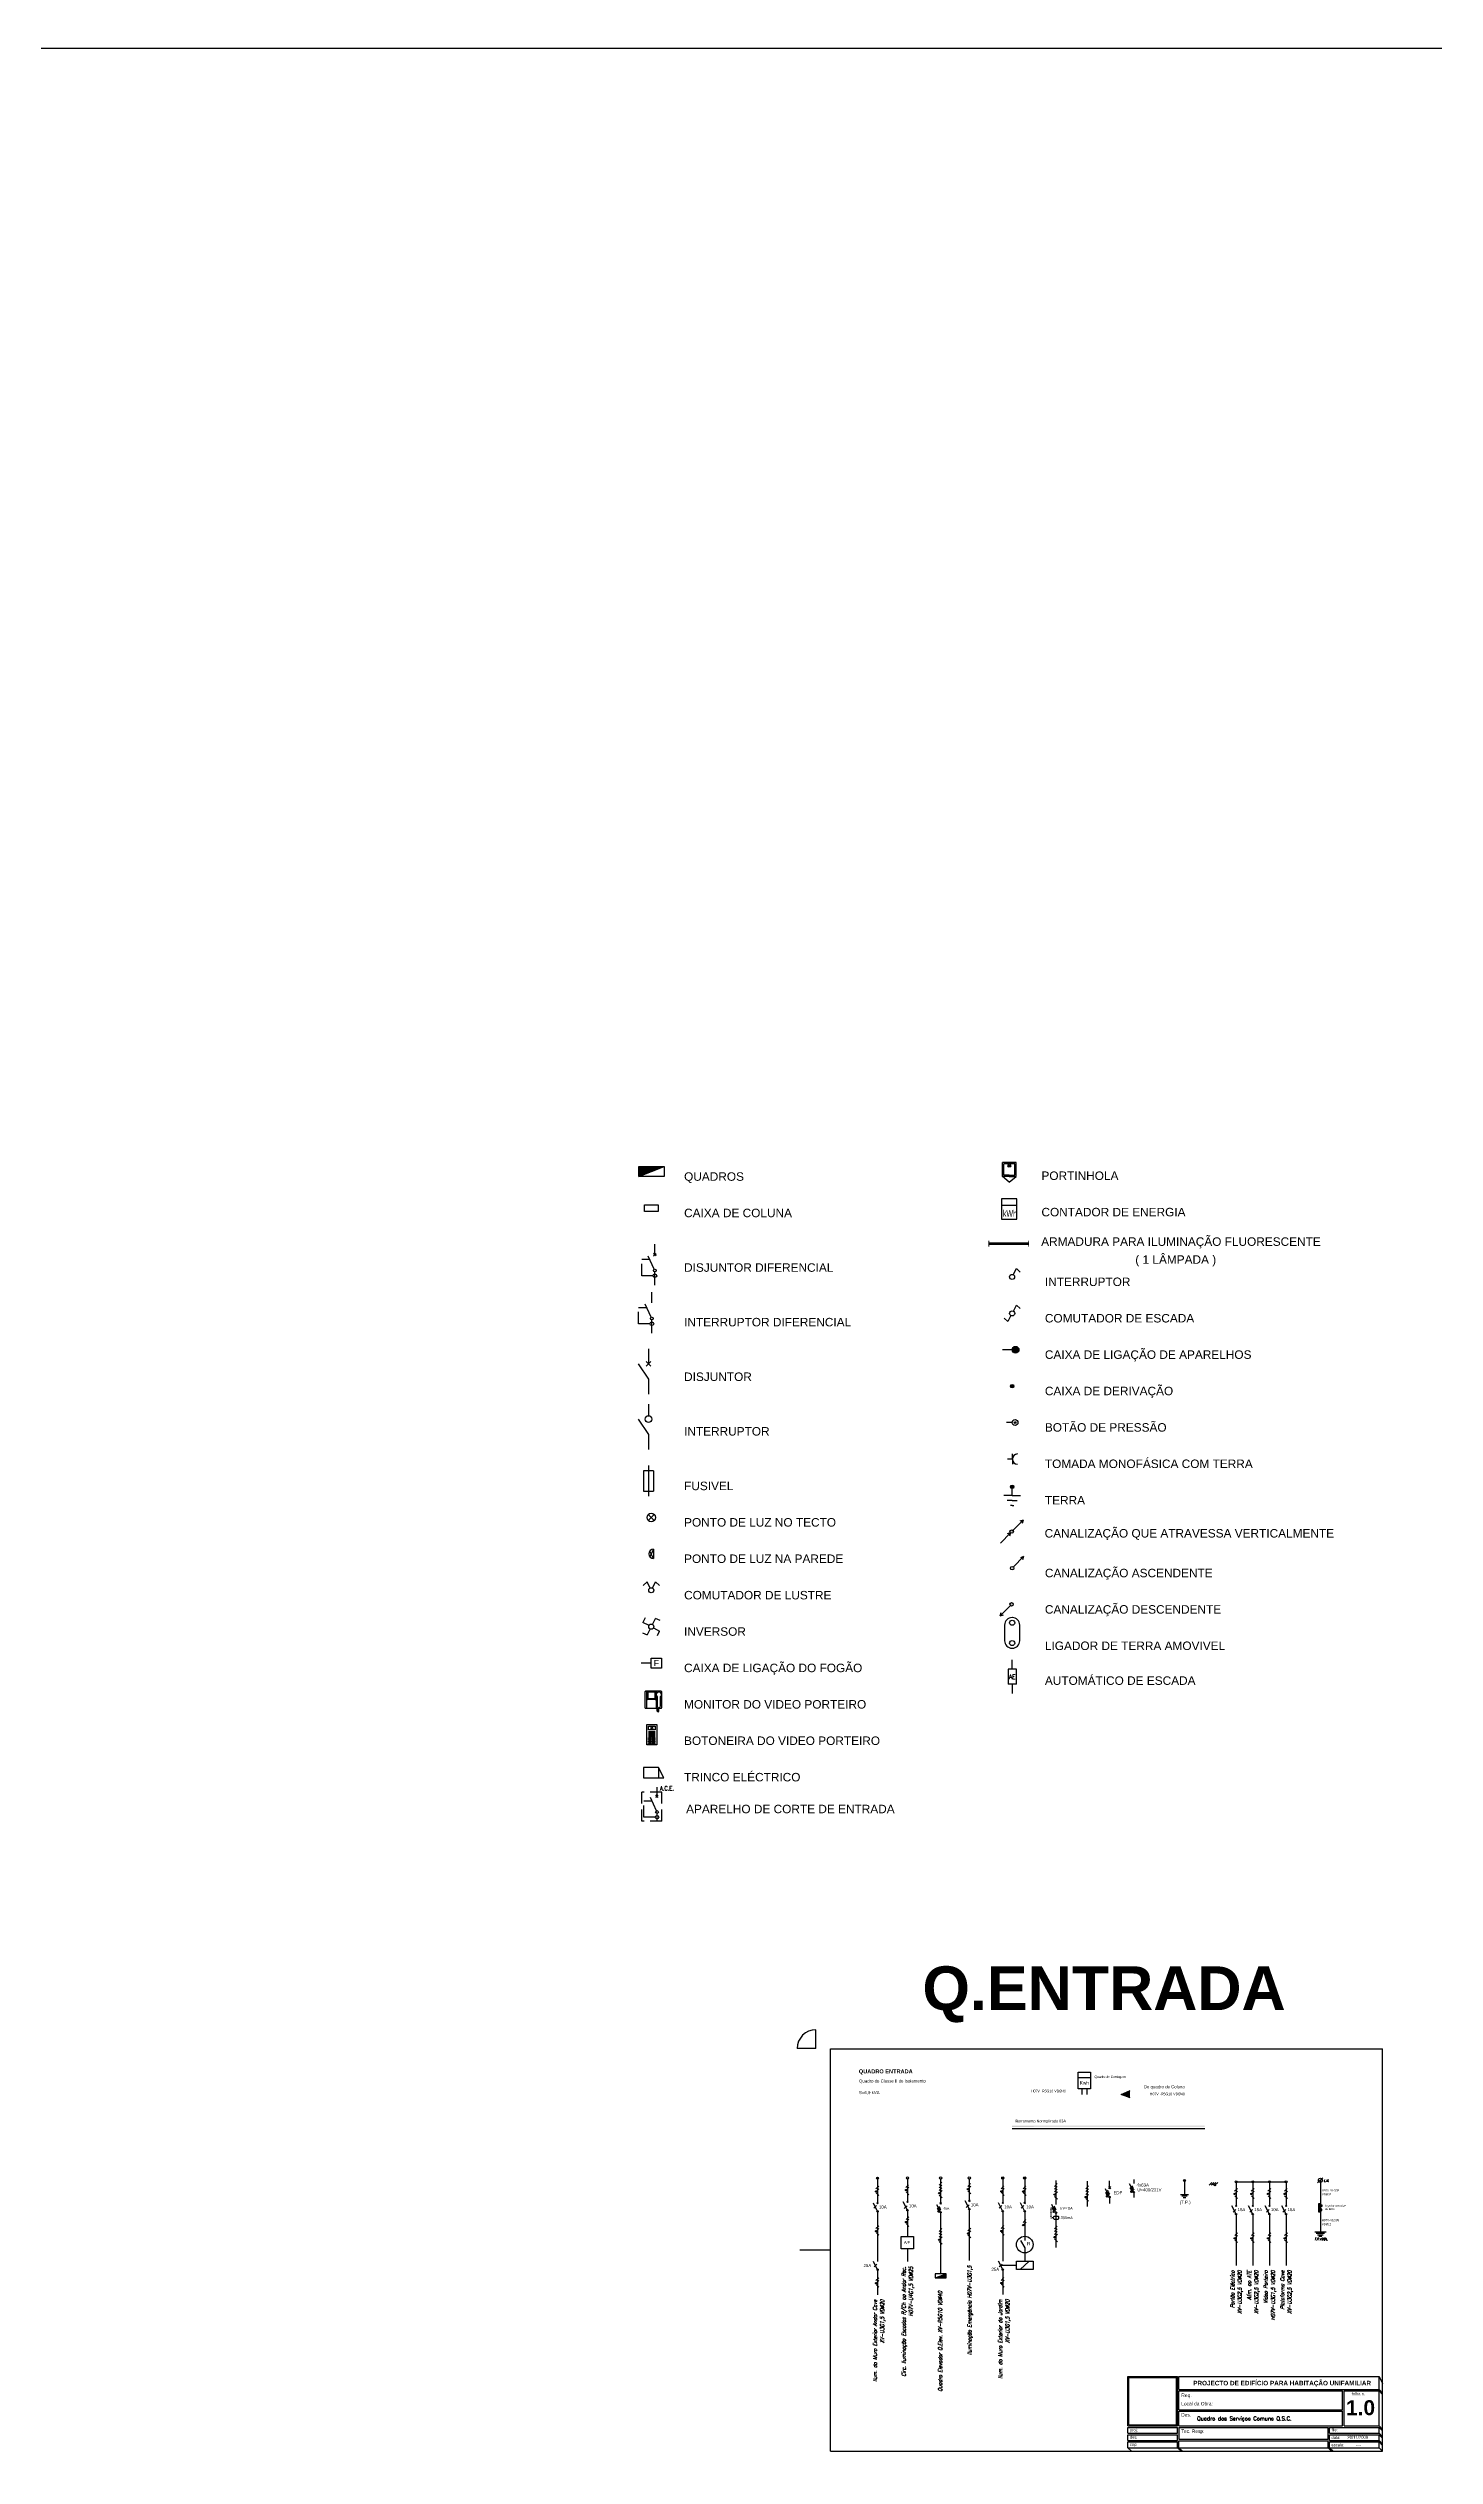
# Model space of a CAD drawing. Header units: millimetres. Extents: x 145 to 60311, y -8355 to 8851.
# Drawn here: x 329.7 to 359.1, y 438.9 to 489.9 of the extents above; entities that cross this region are included whole.
import ezdxf
from ezdxf.enums import TextEntityAlignment as Align

# ---------------------------------------------------------------- set-up
doc = ezdxf.new("R2010")
doc.units = ezdxf.units.MM
doc.linetypes.add('ACAD_ISO02W100', pattern=[15, 12, -3])
doc.linetypes.add('HIDDEN', pattern=[0.375, 0.25, -0.125])
doc.layers.add('LEGENDA', color=7, linetype='Continuous')
doc.layers.add('quadros', color=1, linetype='Continuous')
doc.styles.add('ARIAL', font='arial.ttf')
doc.styles.add('ROMANS', font='romans', dxfattribs={"height": 1.2})
doc.styles.add('SANSSERIFBOLD', font='sasb____.pfb', dxfattribs={"height": 0.4})
doc.styles.add('SIMPLEX', font='SIMPLEX.SHX')
doc.styles.add('Tec18', font='romans.shx', dxfattribs={"oblique": 15, "height": 1.8})
doc.styles.add('Tec25', font='romans.shx', dxfattribs={"oblique": 15, "height": 2.5})
doc.styles.add('TXT', font='txt', dxfattribs={"height": 0.25})

# ---------------------------------------------------------------- blocks, each defined once
blk = doc.blocks.new('ARM1-2')
at = {"color": 7}
for points, const_width in [([(0.6, 0), (-0.6, 0)], 0.075), ([(-0.587, 0.084), (-0.587, -0.084)], 0.025), ([(0.588, 0.084), (0.588, -0.084)], 0.025)]:
    blk.add_lwpolyline(points, dxfattribs=dict(at, const_width=const_width))
blk = doc.blocks.new('*X196')
at = {"color": 0}
for p, q in [((33, 36), (34, 37)), ((33, 36.2), (33.8, 37)), ((33, 36.4), (33.6, 37)), ((33, 36.5), (33.5, 37)), ((33, 36.7), (33.3, 37)), ((33, 36.9), (33.1, 37)), ((33, 35.8), (34, 36.8)), ((33, 35.7), (34, 36.7)), ((33, 35.5), (34, 36.5)), ((33, 35.3), (34, 36.3)), ((33, 35.1), (34, 36.1)), ((33, 34.9), (34, 35.9)), ((33, 34.8), (34, 35.8)), ((33, 34.6), (34, 35.6)), ((33, 34.4), (34, 35.4)), ((33, 34.2), (34, 35.2)), ((33, 34.1), (34, 35.1)), ((33, 33.9), (34, 34.9)), ((33, 33.7), (34, 34.7)), ((33, 33.5), (34, 34.5)), ((33, 33.4), (34, 34.4)), ((33, 33.2), (34, 34.2)), ((33, 33), (34, 34)), ((33, 32.8), (34, 33.8)), ((33, 32.6), (34, 33.6)), ((33, 32.5), (34, 33.5)), ((33, 32.3), (34, 33.3)), ((33, 32.1), (34, 33.1)), ((33, 31.9), (34, 32.9)), ((33, 31.8), (34, 32.8)), ((33, 31.6), (34, 32.6)), ((33, 31.4), (34, 32.4)), ((33, 31.2), (34, 32.2)), ((33, 31.1), (34, 32.1)), ((33.1, 31), (34, 31.9)), ((33.3, 31), (34, 31.7)), ((33.5, 31), (34, 31.5)), ((33.7, 31), (34, 31.3)), ((33.8, 31), (34, 31.2))]:
    blk.add_line(p, q, dxfattribs=at)
blk = doc.blocks.new('*X197')
at = {"color": 0}
for p, q in [((34, 35.1), (34.9, 36)), ((34, 35.2), (34.8, 36)), ((34, 35.4), (34.6, 36)), ((34, 35.6), (34.4, 36)), ((34, 35.8), (34.2, 36)), ((34, 35.9), (34.1, 36)), ((34.1, 35), (35, 35.9)), ((34.3, 35), (35, 35.7)), ((34.5, 35), (35, 35.5)), ((34.6, 35), (35, 35.4)), ((34.8, 35), (35, 35.2)), ((34, 32.9), (34.1, 33)), ((34, 32.8), (34.2, 33)), ((34, 32.6), (34.4, 33)), ((34, 32.4), (34.6, 33)), ((34, 32.2), (34.8, 33)), ((34, 32.1), (34.9, 33)), ((34.1, 32), (35, 32.9)), ((34.3, 32), (35, 32.7)), ((34.5, 32), (35, 32.5)), ((34.7, 32), (35, 32.3)), ((34.8, 32), (35, 32.2))]:
    blk.add_line(p, q, dxfattribs=at)

msp = doc.modelspace()

# ---------------------------------------------------------------- hatches: boundary and pattern name
h = msp.add_hatch(color=256)
edge = h.paths.add_edge_path()
edge.add_arc((350.147, 458.508), 0.0359, 0, 360)
edge = h.paths.add_edge_path()
edge.add_arc((350.157, 457.732), 0.0359, 0, 360)
edge = h.paths.add_edge_path()
edge.add_arc((350.145, 456.966), 0.0359, 0, 360)
at = {"ltscale": 0.3}
h = msp.add_hatch(color=256, dxfattribs=at)
h.paths.add_polyline_path([(352.657, 446.662), (352.469, 446.579), (352.657, 446.579)])
h.paths.add_polyline_path([(352.657, 446.579), (352.469, 446.579), (352.657, 446.505)])
msp.add_hatch(color=256, dxfattribs=at).paths.add_polyline_path([(352.657, 446.579), (352.469, 446.579), (352.657, 446.505)])
at = {"ltscale": 0.002}
for points in [[(347.325, 444.805, 1), (347.281, 444.805, 1)], [(349.979, 444.808, 1), (349.935, 444.808, 1)], [(350.445, 444.808, 1), (350.401, 444.808, 1)], [(353.833, 444.753, 1), (353.789, 444.753, 1)]]:
    msp.add_hatch(color=256, dxfattribs=at).paths.add_polyline_path(points)
at = {"layer": 'LEGENDA'}
for points in [[(342.782, 466.245), (342.243, 466.245), (342.243, 466.029)], [(350.229, 462.433, 1), (350.229, 462.289, 1)], [(350.193, 461.589, 1), (350.121, 461.589, 1)], [(350.193, 459.455, 1), (350.121, 459.455, 1)]]:
    msp.add_hatch(color=256, dxfattribs=at).paths.add_polyline_path(points)
h = msp.add_hatch(color=7, dxfattribs=at)
edge = h.paths.add_edge_path()
edge.add_arc((350.22, 460.818), 0.018, 0, 360)

# ---------------------------------------------------------------- linework, layer by layer
for p, q in [((345.998, 447.55), (345.599, 447.55)), ((345.998, 447.55), (345.998, 447.948)), ((346.309, 447.545), (358.009, 447.545)), ((346.309, 439.015), (346.309, 447.545)), ((358.009, 439.015), (358.009, 447.545)), ((351.559, 446.937), (351.818, 446.937)), ((351.644, 446.579), (351.644, 446.697)), ((351.741, 446.697), (351.741, 446.579)), ((350.157, 445.856), (354.238, 445.856)), ((347.329, 444.636), (347.27, 444.577)), ((347.332, 444.579), (347.273, 444.521)), ((347.273, 444.495), (347.332, 444.436)), ((347.303, 444.783), (347.303, 444.276)), ((347.963, 444.666), (347.904, 444.608)), ((347.966, 444.61), (347.907, 444.551)), ((347.907, 444.512), (347.966, 444.453)), ((347.937, 444.785), (347.937, 444.3)), ((348.668, 444.718), (348.609, 444.659)), ((348.668, 444.659), (348.609, 444.6)), ((348.668, 444.6), (348.609, 444.542)), ((348.671, 444.544), (348.612, 444.485)), ((348.612, 444.446), (348.671, 444.387)), ((348.641, 444.785), (348.641, 444.271)), ((349.276, 444.688), (349.217, 444.63)), ((349.279, 444.632), (349.22, 444.573)), ((349.22, 444.534), (349.279, 444.475)), ((349.249, 444.785), (349.249, 444.322)), ((349.984, 444.639), (349.925, 444.58)), ((349.987, 444.582), (349.928, 444.523)), ((349.928, 444.497), (349.987, 444.439)), ((349.957, 444.785), (349.957, 444.278)), ((350.449, 444.639), (350.39, 444.58)), ((350.452, 444.582), (350.393, 444.523)), ((350.393, 444.497), (350.452, 444.439)), ((350.423, 444.785), (350.423, 444.278)), ((351.112, 444.688), (351.053, 444.629)), ((351.112, 444.629), (351.053, 444.571)), ((351.112, 444.571), (351.053, 444.512)), ((351.115, 444.514), (351.056, 444.455)), ((351.086, 444.757), (351.086, 444.249)), ((351.776, 444.639), (351.717, 444.581)), ((351.776, 444.58), (351.717, 444.521)), ((351.776, 444.52), (351.717, 444.461)), ((351.776, 444.46), (351.717, 444.402)), ((351.747, 444.738), (351.747, 444.201)), ((352.214, 444.417), (352.133, 444.58)), ((352.193, 444.548), (352.134, 444.489)), ((352.204, 444.525), (352.146, 444.466)), ((352.216, 444.501), (352.157, 444.442)), ((352.228, 444.478), (352.169, 444.419)), ((352.197, 444.627), (352.243, 444.575)), ((352.245, 444.627), (352.198, 444.575)), ((352.221, 444.6), (352.221, 444.75)), ((352.728, 444.523), (352.646, 444.686)), ((352.709, 444.645), (352.65, 444.586)), ((352.721, 444.621), (352.662, 444.562)), ((352.732, 444.598), (352.674, 444.539)), ((352.744, 444.574), (352.685, 444.516)), ((352.734, 444.773), (352.734, 444.692)), ((352.734, 444.495), (352.734, 444.391)), ((353.724, 444.458), (353.811, 444.458)), ((353.811, 444.731), (353.811, 444.458)), ((353.811, 444.458), (353.898, 444.458)), ((354.39, 444.715), (354.331, 444.656)), ((354.433, 444.715), (354.374, 444.656)), ((354.472, 444.715), (354.413, 444.656)), ((354.515, 444.715), (354.456, 444.656)), ((354.931, 444.586), (354.872, 444.527)), ((354.934, 444.529), (354.875, 444.47)), ((354.904, 444.727), (355.963, 444.727)), ((354.904, 444.705), (354.904, 444.22)), ((355.284, 444.586), (355.225, 444.527)), ((355.287, 444.529), (355.228, 444.47)), ((355.257, 444.705), (355.257, 444.22)), ((355.637, 444.586), (355.578, 444.527)), ((355.639, 444.529), (355.581, 444.47)), ((355.61, 444.705), (355.61, 444.22)), ((355.989, 444.586), (355.931, 444.527)), ((355.992, 444.529), (355.933, 444.47)), ((355.963, 444.705), (355.963, 444.22)), ((356.632, 444.707), (356.742, 444.808)), ((356.691, 444.758), (356.691, 444.266)), ((356.691, 444.736), (356.691, 444.462)), ((347.296, 444.113), (347.215, 444.276)), ((347.285, 444.224), (347.226, 444.165)), ((347.288, 444.29), (347.317, 444.261)), ((347.317, 444.29), (347.288, 444.261)), ((347.303, 444.085), (347.303, 443.57)), ((347.93, 444.137), (347.848, 444.3)), ((347.93, 444.22), (347.871, 444.161)), ((347.966, 443.988), (347.907, 443.93)), ((347.966, 443.932), (347.907, 443.873)), ((347.951, 444.315), (347.922, 444.286)), ((347.922, 444.315), (347.951, 444.286)), ((347.937, 444.109), (347.937, 443.595)), ((348.635, 444.092), (348.562, 444.239)), ((348.619, 444.205), (348.566, 444.152)), ((348.628, 444.186), (348.575, 444.133)), ((348.638, 444.167), (348.585, 444.114)), ((348.647, 444.148), (348.594, 444.095)), ((348.621, 444.292), (348.662, 444.251)), ((348.662, 444.292), (348.621, 444.251)), ((348.641, 444.067), (348.641, 442.778)), ((349.243, 444.159), (349.161, 444.322)), ((349.243, 444.242), (349.184, 444.183)), ((349.264, 444.337), (349.235, 444.308)), ((349.235, 444.337), (349.264, 444.308)), ((349.249, 444.131), (349.249, 443.329)), ((349.951, 444.115), (349.869, 444.278)), ((349.939, 444.226), (349.88, 444.167)), ((349.943, 444.293), (349.972, 444.264)), ((349.972, 444.293), (349.943, 444.264)), ((349.957, 444.087), (349.957, 443.573)), ((350.416, 444.115), (350.334, 444.278)), ((350.405, 444.226), (350.346, 444.167)), ((350.437, 444.293), (350.408, 444.264)), ((350.408, 444.293), (350.437, 444.264)), ((350.979, 444.173), (350.979, 444.158)), ((350.979, 444.144), (350.979, 444.129)), ((350.979, 444.114), (350.979, 444.1)), ((350.979, 444.085), (350.979, 444.07)), ((350.979, 444.056), (350.979, 444.041)), ((350.979, 444.026), (350.979, 444.011)), ((350.979, 443.997), (350.979, 443.982)), ((350.979, 443.967), (350.993, 443.967)), ((350.993, 444.173), (351.008, 444.173)), ((351.079, 444.086), (350.998, 444.249)), ((351.06, 444.212), (351.002, 444.153)), ((351.023, 443.967), (351.008, 443.967)), ((351.071, 444.191), (351.012, 444.132)), ((351.082, 444.17), (351.023, 444.111)), ((351.092, 444.148), (351.033, 444.09)), ((351.044, 443.996), (351.132, 443.996)), ((351.044, 443.937), (351.132, 443.937)), ((351.056, 444.416), (351.115, 444.358)), ((351.086, 444.058), (351.086, 443.338)), ((351.717, 444.373), (351.776, 444.314)), ((352.221, 444.389), (352.221, 444.268)), ((353.753, 444.428), (353.811, 444.428)), ((353.782, 444.398), (353.811, 444.398)), ((353.811, 444.428), (353.869, 444.428)), ((353.811, 444.398), (353.84, 444.398)), ((354.898, 444.057), (354.816, 444.22)), ((354.898, 444.14), (354.839, 444.081)), ((354.875, 444.432), (354.934, 444.373)), ((354.919, 444.235), (354.89, 444.205)), ((354.89, 444.235), (354.919, 444.205)), ((354.904, 444.029), (354.904, 443.514)), ((355.251, 444.057), (355.169, 444.22)), ((355.251, 444.14), (355.192, 444.081)), ((355.228, 444.432), (355.287, 444.373)), ((355.272, 444.235), (355.243, 444.205)), ((355.243, 444.235), (355.272, 444.205)), ((355.257, 444.029), (355.257, 443.514)), ((355.604, 444.057), (355.522, 444.22)), ((355.603, 444.14), (355.545, 444.081)), ((355.581, 444.432), (355.639, 444.373)), ((355.625, 444.235), (355.595, 444.205)), ((355.595, 444.235), (355.625, 444.205)), ((355.61, 444.029), (355.61, 443.514)), ((355.956, 444.057), (355.875, 444.22)), ((355.956, 444.14), (355.897, 444.081)), ((355.933, 444.432), (355.992, 444.373)), ((355.978, 444.235), (355.948, 444.205)), ((355.948, 444.235), (355.978, 444.205)), ((355.963, 444.029), (355.963, 443.514)), ((356.661, 444.086), (356.661, 444.266)), ((356.661, 444.266), (356.691, 444.266)), ((356.691, 444.086), (356.661, 444.086)), ((356.691, 444.266), (356.691, 444.086)), ((356.691, 444.236), (356.721, 444.236)), ((356.721, 444.206), (356.691, 444.206)), ((356.721, 444.146), (356.691, 444.146)), ((356.691, 444.116), (356.721, 444.116)), ((356.691, 444.086), (356.691, 443.666)), ((356.721, 444.236), (356.721, 444.206)), ((356.721, 444.116), (356.721, 444.146)), ((347.329, 443.796), (347.27, 443.738)), ((347.332, 443.74), (347.273, 443.681)), ((347.273, 443.655), (347.332, 443.596)), ((347.303, 443.57), (347.303, 443.041)), ((347.907, 443.841), (347.966, 443.783)), ((347.937, 443.595), (347.937, 443.569)), ((348.668, 443.734), (348.609, 443.675)), ((348.668, 443.675), (348.609, 443.616)), ((348.668, 443.616), (348.609, 443.557)), ((348.671, 443.559), (348.612, 443.5)), ((348.612, 443.462), (348.671, 443.403)), ((349.279, 443.747), (349.22, 443.688)), ((349.279, 443.69), (349.22, 443.631)), ((349.22, 443.6), (349.279, 443.541)), ((349.984, 443.799), (349.925, 443.74)), ((349.987, 443.742), (349.928, 443.683)), ((349.928, 443.658), (349.987, 443.599)), ((349.957, 443.573), (349.957, 443.044)), ((350.331, 443.482), (350.423, 443.328)), ((350.449, 443.926), (350.39, 443.867)), ((350.452, 443.869), (350.393, 443.81)), ((350.423, 443.573), (350.423, 443.482)), ((351.112, 443.788), (351.053, 443.729)), ((351.112, 443.729), (351.053, 443.671)), ((351.112, 443.671), (351.053, 443.612)), ((351.115, 443.614), (351.056, 443.555)), ((351.056, 443.516), (351.115, 443.458)), ((354.934, 443.644), (354.875, 443.586)), ((354.934, 443.588), (354.875, 443.529)), ((354.875, 443.497), (354.934, 443.439)), ((354.904, 443.514), (354.904, 442.956)), ((355.287, 443.644), (355.228, 443.586)), ((355.287, 443.588), (355.228, 443.529)), ((355.228, 443.497), (355.287, 443.439)), ((355.257, 443.514), (355.257, 442.956)), ((355.639, 443.644), (355.581, 443.586)), ((355.639, 443.588), (355.581, 443.529)), ((355.581, 443.497), (355.639, 443.439)), ((355.61, 443.514), (355.61, 442.956)), ((355.992, 443.644), (355.933, 443.586)), ((355.992, 443.588), (355.933, 443.529)), ((355.933, 443.497), (355.992, 443.439)), ((355.963, 443.514), (355.963, 442.956)), ((356.571, 443.666), (356.811, 443.666)), ((356.601, 443.636), (356.781, 443.636)), ((356.631, 443.606), (356.751, 443.606)), ((356.661, 443.576), (356.721, 443.576)), ((356.768, 443.488), (356.788, 443.488)), ((356.788, 443.488), (356.784, 443.505)), ((356.82, 443.488), (356.823, 443.505)), ((356.82, 443.488), (356.84, 443.488)), ((346.309, 443.28), (345.654, 443.28)), ((347.296, 442.878), (347.215, 443.041)), ((347.288, 442.982), (347.229, 442.923)), ((347.937, 443.307), (347.937, 443.036)), ((349.249, 443.329), (349.249, 443.058)), ((349.951, 442.88), (349.869, 443.044)), ((349.943, 442.985), (349.884, 442.926)), ((350.246, 442.867), (350.246, 443.044)), ((350.246, 443.044), (350.599, 443.044)), ((350.328, 442.867), (350.518, 443.044)), ((350.423, 443.328), (350.423, 443.044)), ((350.599, 443.044), (350.599, 442.867)), ((347.329, 442.694), (347.27, 442.635)), ((347.332, 442.637), (347.273, 442.578)), ((347.273, 442.553), (347.332, 442.494)), ((347.303, 442.85), (347.303, 442.335)), ((348.524, 442.778), (348.524, 442.69)), ((348.759, 442.778), (348.524, 442.778)), ((348.524, 442.69), (348.759, 442.778)), ((348.524, 442.69), (348.759, 442.69)), ((348.759, 442.69), (348.759, 442.778)), ((349.984, 442.696), (349.925, 442.638)), ((349.987, 442.64), (349.928, 442.581)), ((349.928, 442.555), (349.987, 442.496)), ((349.957, 442.852), (349.957, 442.338)), ((350.599, 442.867), (350.246, 442.867)), ((353.692, 439.522), (356.855, 439.522)), ((356.855, 439.27), (356.855, 439.522)), ((346.309, 439.015), (358.009, 439.015)), ((352.609, 439.015), (358.009, 439.015)), ((353.692, 439.27), (356.855, 439.27)), ((353.692, 439.089), (353.692, 439.241)), ((353.692, 439.241), (356.855, 439.241)), ((353.692, 439.089), (356.853, 439.089)), ((356.855, 439.089), (356.855, 439.241))]:
    msp.add_line(p, q)
at = {"ltscale": 0.3}
for p, q in [((352.469, 446.579), (352.657, 446.662)), ((352.657, 446.505), (352.469, 446.579))]:
    msp.add_line(p, q, dxfattribs=at)
at = {"ltscale": 0.002}
msp.add_line((350.423, 444.102), (350.423, 443.573), dxfattribs=at)
at = {"linetype": 'ACAD_ISO02W100', "ltscale": 0.05}
msp.add_line((350.246, 442.955), (349.913, 442.955), dxfattribs=at)
at = {"lineweight": 25}
for p, q in [((352.611, 439.552), (352.611, 440.603)), ((352.611, 440.603), (353.661, 440.603)), ((352.632, 439.574), (352.632, 440.581)), ((352.632, 440.581), (353.64, 440.581)), ((353.64, 439.574), (353.64, 440.581)), ((353.661, 439.552), (353.661, 440.603)), ((353.692, 440.603), (357.935, 440.603)), ((353.692, 440.325), (353.692, 440.603)), ((357.935, 440.325), (357.935, 440.603)), ((357.935, 440.603), (358.009, 440.454)), ((358.009, 440.251), (358.009, 440.454)), ((353.692, 440.325), (357.935, 440.325)), ((353.692, 440.294), (357.162, 440.294)), ((353.692, 439.896), (353.692, 440.294)), ((353.692, 439.896), (357.162, 439.896)), ((353.692, 439.865), (357.162, 439.865)), ((353.692, 439.552), (353.692, 439.865)), ((357.162, 439.896), (357.162, 440.294)), ((357.162, 439.552), (357.162, 439.865)), ((357.193, 439.552), (357.193, 440.294)), ((357.193, 440.294), (357.935, 440.294)), ((357.935, 440.325), (358.009, 440.251)), ((357.935, 440.294), (358.009, 440.22)), ((357.935, 439.552), (357.935, 440.294)), ((358.009, 439.478), (358.009, 440.22)), ((352.611, 439.552), (353.661, 439.552)), ((352.611, 439.522), (353.661, 439.522)), ((352.611, 439.398), (352.611, 439.522)), ((352.611, 439.398), (353.661, 439.398)), ((352.611, 439.367), (353.661, 439.367)), ((352.611, 439.243), (352.611, 439.367)), ((352.632, 439.574), (353.64, 439.574)), ((353.661, 439.398), (353.661, 439.522)), ((353.661, 439.243), (353.661, 439.367)), ((353.692, 439.552), (357.162, 439.552)), ((356.884, 439.522), (357.935, 439.522)), ((356.884, 439.398), (356.884, 439.522)), ((356.884, 439.398), (357.935, 439.398)), ((356.884, 439.367), (357.935, 439.367)), ((356.884, 439.243), (356.884, 439.367)), ((357.193, 439.552), (357.935, 439.552)), ((357.935, 439.552), (358.009, 439.478)), ((357.935, 439.522), (358.009, 439.447)), ((357.935, 439.398), (357.935, 439.522)), ((357.935, 439.398), (358.009, 439.324)), ((357.935, 439.243), (357.935, 439.367)), ((357.935, 439.367), (358.009, 439.293)), ((358.009, 439.324), (358.009, 439.447)), ((352.611, 439.243), (353.661, 439.243)), ((352.611, 439.089), (352.611, 439.213)), ((352.611, 439.213), (353.661, 439.213)), ((352.611, 439.089), (353.661, 439.089)), ((352.611, 439.089), (352.685, 439.015)), ((353.661, 439.089), (353.661, 439.213)), ((353.661, 439.089), (353.736, 439.015)), ((353.692, 439.089), (353.767, 439.015)), ((356.853, 439.089), (356.928, 439.015)), ((356.884, 439.243), (357.935, 439.243)), ((356.884, 439.089), (356.884, 439.213)), ((356.884, 439.213), (357.935, 439.213)), ((356.884, 439.089), (357.935, 439.089)), ((356.884, 439.089), (356.959, 439.015)), ((357.935, 439.243), (358.009, 439.169)), ((357.935, 439.089), (357.935, 439.213)), ((357.935, 439.213), (358.009, 439.138)), ((357.935, 439.089), (358.009, 439.015)), ((358.009, 439.169), (358.009, 439.293)), ((358.009, 439.015), (358.009, 439.138))]:
    msp.add_line(p, q, dxfattribs=at)
at = {"linetype": 'Continuous', "ltscale": 0.08}
msp.add_line((353.692, 439.522), (353.692, 439.27), dxfattribs=at)
for points in [[(283.927, 489.945), (507.337, 489.945), (507.337, 323.781), (283.927, 323.781)], [(351.559, 447.052), (351.818, 447.052), (351.818, 446.697), (351.559, 446.697)]]:
    msp.add_lwpolyline(points, close=True)
at = {"ltscale": 0.5}
msp.add_lwpolyline([(347.806, 443.569), (348.068, 443.569), (348.068, 443.307), (347.806, 443.307)], close=True, dxfattribs=at)
for centre, radius in [((347.273, 444.521), 0.0135), ((347.303, 444.805), 0.0221), ((347.303, 444.805), 0.0221), ((347.907, 444.551), 0.0135), ((347.937, 444.808), 0.0221), ((348.612, 444.485), 0.0135), ((348.641, 444.808), 0.0221), ((349.22, 444.573), 0.0135), ((349.249, 444.808), 0.0221), ((349.928, 444.523), 0.0135), ((349.957, 444.808), 0.0221), ((349.957, 444.808), 0.0221), ((350.393, 444.523), 0.0135), ((350.423, 444.808), 0.0221), ((351.056, 444.455), 0.0135), ((352.685, 444.516), 0.015), ((352.734, 444.509), 0.0147), ((352.734, 444.509), 0.0147), ((353.811, 444.753), 0.0221), ((354.456, 444.656), 0.0135), ((354.875, 444.47), 0.0135), ((354.904, 444.727), 0.0221), ((354.904, 444.727), 0.0221), ((355.228, 444.47), 0.0135), ((355.257, 444.727), 0.0221), ((355.257, 444.727), 0.0221), ((355.581, 444.47), 0.0135), ((355.61, 444.727), 0.0221), ((355.61, 444.727), 0.0221), ((355.933, 444.47), 0.0135), ((355.963, 444.727), 0.0221), ((355.963, 444.727), 0.0221), ((356.691, 444.758), 0.044), ((347.303, 444.099), 0.0147), ((347.937, 444.124), 0.0147), ((348.594, 444.095), 0.0122), ((348.641, 444.08), 0.0132), ((348.641, 444.08), 0.0132), ((349.249, 444.146), 0.0147), ((349.957, 444.102), 0.0147), ((350.423, 444.102), 0.0147), ((351.033, 444.09), 0.0122), ((351.086, 444.073), 0.0147), ((351.086, 444.073), 0.0147), ((351.717, 444.402), 0.015), ((352.169, 444.419), 0.015), ((352.221, 444.403), 0.0147), ((352.221, 444.403), 0.0147), ((354.904, 444.044), 0.0147), ((355.257, 444.044), 0.0147), ((355.61, 444.044), 0.0147), ((355.963, 444.044), 0.0147), ((347.273, 443.681), 0.0135), ((347.907, 443.873), 0.0135), ((348.612, 443.5), 0.0135), ((349.22, 443.631), 0.0135), ((349.928, 443.683), 0.0135), ((350.423, 443.396), 0.176), ((350.393, 443.81), 0.0135), ((351.056, 443.555), 0.0135), ((354.875, 443.529), 0.0135), ((355.228, 443.529), 0.0135), ((355.581, 443.529), 0.0135), ((355.933, 443.529), 0.0135), ((347.273, 442.578), 0.0135), ((347.303, 442.865), 0.0147), ((349.928, 442.581), 0.0135), ((349.957, 442.867), 0.0147)]:
    msp.add_circle(centre, radius)
for centre, radius, start, end in [((345.998, 447.55), 0.399, 90, 180), ((351.057, 443.967), 0.032, 113.3623, 246.6377), ((351.115, 443.967), 0.0339, 299.7149, 60.2851), ((356.804, 443.51), 0.0199, 347.6299, 192.3701)]:
    msp.add_arc(centre, radius, start, end)
msp.add_solid([(348.524, 442.69), (348.759, 442.778), (348.759, 442.69)])
msp.add_trace([(350.157, 445.918), (350.157, 445.892), (354.236, 445.918), (354.236, 445.893)])
at = {"layer": 'LEGENDA', "color": 10}
for p, q in [((342.243, 466.029), (342.782, 466.245)), ((342.365, 465.435), (342.652, 465.435)), ((342.365, 465.292), (342.365, 465.435)), ((342.652, 465.435), (342.652, 465.292)), ((350.257, 465.417), (349.934, 465.417)), ((342.652, 465.292), (342.365, 465.292)), ((350.181, 463.951), (350.248, 464.08)), ((350.248, 464.08), (350.327, 464.005)), ((342.521, 463.358), (342.521, 463.583)), ((350.066, 462.956), (349.987, 463.031)), ((350.132, 463.084), (350.066, 462.956)), ((350.182, 463.18), (350.249, 463.308)), ((350.249, 463.308), (350.328, 463.234)), ((342.449, 462.381), (342.449, 462.063)), ((350.157, 462.361), (349.955, 462.361)), ((342.233, 462.063), (342.449, 461.74)), ((342.5, 462.013), (342.398, 462.114)), ((342.398, 462.013), (342.5, 462.114)), ((342.449, 461.74), (342.449, 461.417)), ((342.233, 460.891), (342.449, 460.568)), ((342.449, 461.209), (342.449, 460.963)), ((350.157, 460.818), (350.036, 460.818)), ((342.449, 460.568), (342.449, 460.244)), ((342.341, 459.798), (342.341, 459.367)), ((342.556, 459.798), (342.341, 459.798)), ((342.448, 459.906), (342.448, 459.259)), ((342.556, 459.798), (342.556, 459.367)), ((342.341, 459.367), (342.556, 459.367)), ((350.157, 459.275), (349.978, 459.275)), ((350.157, 459.275), (350.157, 459.455)), ((350.157, 459.275), (350.337, 459.275)), ((342.445, 458.743), (342.572, 458.87)), ((342.572, 458.743), (342.445, 458.87)), ((350.157, 459.167), (350.05, 459.167)), ((350.157, 459.06), (350.121, 459.06)), ((350.157, 459.167), (350.265, 459.167)), ((350.157, 459.06), (350.193, 459.06)), ((350.173, 458.533), (350.39, 458.751)), ((350.391, 458.752), (350.321, 458.729)), ((350.391, 458.752), (350.368, 458.682)), ((349.907, 458.262), (350.123, 458.482)), ((350.123, 458.483), (350.054, 458.459)), ((350.123, 458.483), (350.101, 458.413)), ((342.558, 458.134), (342.478, 457.974)), ((342.558, 457.934), (342.478, 458.095)), ((342.558, 458.134), (342.558, 457.934)), ((350.182, 457.758), (350.399, 457.976)), ((350.4, 457.976), (350.331, 457.953)), ((350.4, 457.976), (350.377, 457.907)), ((342.417, 457.439), (342.338, 457.365)), ((342.483, 457.311), (342.417, 457.439)), ((342.533, 457.311), (342.6, 457.439)), ((342.6, 457.439), (342.679, 457.365)), ((350.119, 456.939), (349.901, 456.722)), ((349.901, 456.722), (349.924, 456.792)), ((349.901, 456.722), (349.971, 456.745)), ((342.324, 456.364), (342.417, 456.316)), ((342.381, 456.676), (342.332, 456.583)), ((342.461, 456.517), (342.332, 456.583)), ((342.483, 456.444), (342.417, 456.316)), ((342.533, 456.54), (342.6, 456.668)), ((342.556, 456.467), (342.684, 456.4)), ((342.693, 456.62), (342.6, 456.668)), ((342.636, 456.308), (342.684, 456.4)), ((349.996, 456.525), (349.996, 456.194)), ((350.161, 456.683), (350.154, 456.683)), ((350.319, 456.194), (350.319, 456.525)), ((342.371, 455.11), (342.371, 454.776)), ((342.61, 455.122), (342.383, 455.122)), ((342.383, 455.122), (342.419, 455.122)), ((342.383, 454.764), (342.61, 454.764)), ((342.407, 455.116), (342.407, 455.122)), ((342.407, 455.116), (342.407, 454.764)), ((342.436, 455.098), (342.436, 454.967)), ((342.575, 455.104), (342.442, 455.104)), ((342.575, 454.961), (342.442, 454.961)), ((342.581, 455.098), (342.581, 454.967)), ((342.657, 455.122), (342.61, 455.122)), ((342.61, 455.122), (342.61, 454.764)), ((342.61, 454.764), (342.665, 454.764)), ((342.717, 455.122), (342.657, 455.122)), ((342.669, 454.764), (342.717, 454.764)), ((342.729, 454.776), (342.729, 455.11)), ((342.411, 454.416), (342.627, 454.416)), ((342.411, 453.985), (342.411, 454.416)), ((342.627, 454.416), (342.627, 453.985)), ((342.627, 453.985), (342.411, 453.985)), ((342.663, 453.507), (342.663, 453.291))]:
    msp.add_line(p, q, dxfattribs=at)
at = {"layer": 'LEGENDA', "color": 1}
for p, q in [((350.244, 466.328), (349.951, 466.328)), ((349.951, 466.035), (349.951, 466.328)), ((350.097, 465.911), (349.951, 466.035)), ((350.097, 466.035), (349.951, 466.035)), ((350.072, 466.241), (350.097, 466.285)), ((350.122, 466.241), (350.072, 466.241)), ((350.097, 466.285), (350.122, 466.241)), ((350.097, 465.911), (350.244, 466.035)), ((350.097, 466.035), (350.244, 466.035)), ((350.244, 466.035), (350.244, 466.328)), ((342.572, 464.067), (342.443, 464.345)), ((342.612, 464.349), (342.557, 464.404)), ((342.557, 464.349), (342.612, 464.404)), ((342.584, 464.376), (342.584, 464.6)), ((342.584, 463.73), (342.584, 464.012)), ((342.508, 463.049), (342.379, 463.327)), ((342.521, 462.712), (342.521, 462.994)), ((350.16, 455.593), (350.16, 455.786)), ((350.073, 455.593), (350.073, 455.27)), ((350.247, 455.593), (350.073, 455.593)), ((350.247, 455.27), (350.073, 455.27)), ((350.16, 455.27), (350.16, 455.077)), ((350.247, 455.27), (350.247, 455.593)), ((342.617, 452.592), (342.488, 452.869)), ((342.602, 452.874), (342.657, 452.928)), ((342.657, 452.874), (342.602, 452.928)), ((342.629, 452.901), (342.629, 453.094)), ((342.629, 452.373), (342.629, 452.537))]:
    msp.add_line(p, q, dxfattribs=at)
at = {"layer": 'LEGENDA'}
for p, q in [((350.215, 466.299), (349.98, 466.299)), ((349.98, 466.064), (349.98, 466.299)), ((350.097, 466.064), (349.98, 466.064)), ((350.097, 466.064), (350.215, 466.064)), ((350.215, 466.064), (350.215, 466.299)), ((342.419, 455.11), (342.419, 454.955)), ((342.592, 455.116), (342.425, 455.116)), ((342.592, 454.949), (342.425, 454.949)), ((342.598, 455.11), (342.598, 454.955)), ((342.632, 455.01), (342.632, 454.812)), ((342.634, 454.704), (342.634, 454.764)), ((342.638, 454.704), (342.638, 454.764)), ((342.665, 454.704), (342.665, 454.775)), ((342.669, 454.704), (342.669, 454.775)), ((342.706, 454.812), (342.706, 455.01))]:
    msp.add_line(p, q, dxfattribs=at)
at = {"layer": 'LEGENDA', "linetype": 'HIDDEN'}
for p, q in [((342.304, 464.278), (342.474, 464.278)), ((342.304, 463.93), (342.304, 464.278)), ((342.546, 463.93), (342.304, 463.93)), ((342.24, 462.912), (342.24, 463.259)), ((342.24, 463.259), (342.41, 463.259)), ((342.482, 462.912), (342.24, 462.912)), ((342.349, 452.455), (342.349, 452.802)), ((342.349, 452.802), (342.519, 452.802)), ((342.591, 452.455), (342.349, 452.455))]:
    msp.add_line(p, q, dxfattribs=at)
at = {"layer": 'LEGENDA', "color": 7}
for p, q in [((342.447, 454.308), (342.447, 454.38)), ((342.447, 454.38), (342.591, 454.38)), ((342.591, 454.308), (342.447, 454.308)), ((342.447, 454.272), (342.591, 454.272)), ((342.447, 454.254), (342.591, 454.254)), ((342.447, 454.236), (342.591, 454.236)), ((342.447, 454.218), (342.591, 454.218)), ((342.447, 454.2), (342.591, 454.2)), ((342.447, 454.182), (342.591, 454.182)), ((342.447, 454.164), (342.591, 454.164)), ((342.447, 454.123), (342.447, 454.139)), ((342.447, 454.139), (342.512, 454.139)), ((342.512, 454.139), (342.512, 454.123)), ((342.526, 454.139), (342.526, 454.123)), ((342.591, 454.139), (342.526, 454.139)), ((342.591, 454.38), (342.591, 454.308)), ((342.591, 454.123), (342.591, 454.139)), ((342.512, 454.123), (342.447, 454.123)), ((342.447, 454.087), (342.447, 454.103)), ((342.447, 454.103), (342.512, 454.103)), ((342.512, 454.087), (342.447, 454.087)), ((342.447, 454.051), (342.447, 454.067)), ((342.447, 454.067), (342.512, 454.067)), ((342.512, 454.051), (342.447, 454.051)), ((342.447, 454.015), (342.447, 454.031)), ((342.447, 454.031), (342.512, 454.031)), ((342.512, 454.015), (342.447, 454.015)), ((342.512, 454.103), (342.512, 454.087)), ((342.512, 454.067), (342.512, 454.051)), ((342.512, 454.031), (342.512, 454.015)), ((342.526, 454.123), (342.591, 454.123)), ((342.526, 454.103), (342.526, 454.087)), ((342.591, 454.103), (342.526, 454.103)), ((342.526, 454.087), (342.591, 454.087)), ((342.526, 454.067), (342.526, 454.051)), ((342.591, 454.067), (342.526, 454.067)), ((342.526, 454.051), (342.591, 454.051)), ((342.526, 454.031), (342.526, 454.015)), ((342.591, 454.031), (342.526, 454.031)), ((342.526, 454.015), (342.591, 454.015)), ((342.591, 454.087), (342.591, 454.103)), ((342.591, 454.051), (342.591, 454.067)), ((342.591, 454.015), (342.591, 454.031))]:
    msp.add_line(p, q, dxfattribs=at)
at = {"layer": 'LEGENDA', "color": 1, "linetype": 'HIDDEN'}
for p, q in [((342.306, 452.368), (342.306, 452.985)), ((342.731, 452.985), (342.306, 452.985)), ((342.731, 452.368), (342.731, 452.985)), ((342.731, 452.368), (342.306, 452.368))]:
    msp.add_line(p, q, dxfattribs=at)
at = {"layer": 'LEGENDA', "color": 10}
for points in [[(342.782, 466.245), (342.782, 466.029), (342.243, 466.029), (342.243, 466.245)], [(350.257, 465.13), (350.257, 465.561), (349.934, 465.561), (349.934, 465.13)], [(342.34, 453.291), (342.771, 453.291), (342.663, 453.507), (342.34, 453.507)]]:
    msp.add_lwpolyline(points, close=True, dxfattribs=at)
msp.add_lwpolyline([(342.508, 455.72), (342.508, 455.828), (342.724, 455.828), (342.724, 455.613), (342.508, 455.613), (342.508, 455.72), (342.293, 455.72)], dxfattribs=at)
at = {"layer": 'LEGENDA', "color": 1}
for centre in [(350.097, 466.256), (342.584, 464.041), (342.521, 463.023), (342.629, 452.565)]:
    msp.add_circle(centre, 0.0289, dxfattribs=at)
at = {"layer": 'LEGENDA'}
for centre in [(342.584, 463.93), (342.521, 462.912), (342.629, 452.455)]:
    msp.add_circle(centre, 0.0386, dxfattribs=at)
at = {"layer": 'LEGENDA', "color": 10}
for centre, radius in [((350.156, 463.904), 0.0539), ((350.157, 463.132), 0.0539), ((350.229, 462.361), 0.0719), ((350.157, 461.589), 0.0359), ((342.449, 460.891), 0.0719), ((350.218, 460.818), 0.0611), ((350.157, 459.455), 0.0359), ((342.508, 458.806), 0.0898), ((350.147, 458.508), 0.0359), ((350.157, 457.732), 0.0359), ((342.508, 457.263), 0.0539), ((350.145, 456.966), 0.0359), ((342.508, 456.492), 0.0539), ((350.157, 456.575), 0.0539), ((350.157, 456.144), 0.0539)]:
    msp.add_circle(centre, radius, dxfattribs=at)
at = {"layer": 'LEGENDA', "color": 7}
for centre, radius in [((350.22, 460.818), 0.018), ((342.519, 454.344), 0.0204)]:
    msp.add_circle(centre, radius, dxfattribs=at)
at = {"layer": 'LEGENDA', "color": 10}
for centre, radius, start, end in [((342.558, 458.034), 0.1, 90, 270), ((350.154, 456.525), 0.158, 90, 180), ((350.154, 456.194), 0.158, 180, 270), ((350.161, 456.525), 0.158, 0, 90), ((350.161, 456.194), 0.158, 270, 0), ((342.383, 455.11), 0.0119, 90, 180), ((342.383, 454.776), 0.0119, 180, 270), ((342.442, 455.098), 0.00596, 90, 180), ((342.442, 454.967), 0.00596, 180, 270), ((342.575, 455.098), 0.00596, 0, 90), ((342.575, 454.967), 0.00596, 270, 0), ((342.717, 455.11), 0.0119, 0, 90), ((342.717, 454.776), 0.0119, 270, 0)]:
    msp.add_arc(centre, radius, start, end, dxfattribs=at)
at = {"layer": 'LEGENDA'}
for centre, radius, start, end in [((342.425, 455.11), 0.00596, 90, 180), ((342.425, 454.955), 0.00596, 180, 270), ((342.592, 455.11), 0.00596, 0, 90), ((342.592, 454.955), 0.00596, 270, 0), ((342.669, 455.05), 0.0549, 312.3698, 227.6302), ((342.669, 454.812), 0.037, 180, 0), ((342.652, 454.704), 0.0179, 180, 0), ((342.652, 454.704), 0.0131, 180, 0)]:
    msp.add_arc(centre, radius, start, end, dxfattribs=at)
at = {"layer": 'quadros', "color": 10}
for q in [(350.055, 460.044), (350.163, 460.152), (350.163, 459.936)]:
    msp.add_line((350.163, 460.044), q, dxfattribs=at)
msp.add_arc((350.271, 460.044), 0.108, 90, 270, dxfattribs=at)

# ---------------------------------------------------------------- block references
at = {"xscale": 0.03000000000010914, "yscale": 0.03000000000010914, "zscale": 0.03000000000010914}
for name in ['*X196', '*X197']:
    msp.add_blockref(name, (355.671, 443.156), dxfattribs=at)
at = {"layer": 'LEGENDA', "xscale": 0.7186008717111889, "yscale": 0.7186008717111889, "zscale": 0.7186008717111889}
msp.add_blockref('ARM1-2', (350.084, 464.609), dxfattribs=at)

# ---------------------------------------------------------------- texts
at = {"lineweight": 15, "style": 'SANSSERIFBOLD'}
for s, height, p in [('Q.ENTRADA', 0.9273, (348.255, 448.83)), ('QUADRO ENTRADA', 0.08505, (346.907, 447.067))]:
    msp.add_text(s, height=height, dxfattribs=at).set_placement(p, align=Align.MIDDLE_LEFT)
for s, height, p in [('Quadro de Classe II de Isolamento', 0.06633, (346.911, 446.831)), ('S=6,9 kVA', 0.0663, (346.911, 446.585)), ('H07V -R5G10 VD%%C40', 0.05468, (350.555, 446.623)), ('Kwh', 0.0741, (351.588, 446.787)), ('Quadro de Contagem', 0.04998, (351.902, 446.928)), ('Do quadro de Coluna', 0.06615, (352.948, 446.709)), ('H07V -R5G10 VD%%C40', 0.05468, (353.075, 446.562)), ('Barramento Normalizado 63A', 0.0588, (350.228, 445.984)), ('EDP', 0.0662, (352.305, 444.463)), ('4x63A', 0.0662, (352.797, 444.627)), ('U=400/231V', 0.0662, (352.812, 444.524)), ('VD%%C32', 0.0441, (356.721, 444.438)), ('H07V-R1G35', 0.0441, (356.721, 444.523)), ('10A', 0.0662, (347.335, 444.16)), ('10A', 0.0662, (347.969, 444.185)), ('40A', 0.0529, (348.695, 444.136)), ('10A', 0.0662, (349.281, 444.207)), ('10A', 0.0662, (349.989, 444.163)), ('10A', 0.0662, (350.455, 444.163)), ('In=40A', 0.0588, (351.18, 444.135)), ('300mA', 0.0588, (351.185, 443.936)), ('(T.P.)', 0.0662, (353.711, 444.262)), ('16A', 0.0662, (354.936, 444.105)), ('16A', 0.0662, (355.289, 444.105)), ('10A', 0.0662, (355.642, 444.105)), ('16A', 0.0662, (355.995, 444.105)), ('H07V-R1G35', 0.0441, (356.721, 443.892)), ('de terra', 0.0441, (356.784, 444.129)), ('Ligador amovível', 0.0441, (356.784, 444.198)), ('A/E', 0.0588, (347.865, 443.413)), ('R', 0.0735, (350.472, 443.378)), ('VD%%C32', 0.0441, (356.721, 443.807)), ('25A', 0.0662, (347.007, 442.92)), ('25A', 0.0662, (349.718, 442.84))]:
    msp.add_text(s, height=height).set_placement(p)
at = {"style": 'Tec18', "oblique": 15}
for s, width, p in [('L.M.', 0.8, (356.761, 444.725)), ('T.P.<20', 0.75, (356.567, 443.488))]:
    msp.add_text(s, height=0.0486, dxfattribs=dict(at, width=width)).set_placement(p)
at = {"style": 'Tec25', "oblique": 15, "width": 0.8}
for s, p in [('Circ. Iluminação Escadas R/Ch ao Andar Rec.', (347.9, 442.928)), ('H07V-U4G1,5 VD%%C25', (348.053, 442.928)), ('Iluminação Emergência H07V-U3G1,5', (349.294, 442.95)), ('Portão Eléctrico', (354.868, 442.847)), ('XV-U3G2,5 VD%%C20', (355.021, 442.847)), ('Alim. ao ATE', (355.221, 442.847)), ('XV-U3G2,5 VD%%C20', (355.374, 442.847)), ('Video Porteiro', (355.573, 442.847)), ('H07V-U3G1,5 VD%%C20', (355.727, 442.847)), ('Plataforma Cave', (355.926, 442.847)), ('XV-U3G2,5 VD%%C20', (356.079, 442.847)), ('Ilum. do Muro Exterior Andar Cave', (347.291, 442.228)), ('XV-U3G1,5 VD%%C20', (347.445, 442.228)), ('Ilum. do Muro Exterior do Jardim', (349.946, 442.231)), ('XV-U3G1,5 VD%%C20', (350.099, 442.231))]:
    msp.add_text(s, height=0.08302, rotation=90, dxfattribs=at).set_placement(p, align=Align.RIGHT)
msp.add_text('Quadro Elevador Q.Elev. XV-R5G10 VD%%C40', height=0.08302, rotation=90, dxfattribs=at).set_placement((348.673, 440.279))
at = {"lineweight": 25}
for s, height, style, p in [('PROJECTO DE EDIFÍCIO PARA HABITAÇÃO UNIFAMILIAR', 0.09656, 'SANSSERIFBOLD', (353.995, 440.413)), ('Req.', 0.0773, 'TXT', (353.74, 440.164)), ('Local da Obra:', 0.07416, 'TXT', (353.74, 439.988)), ('folha n.', 0.0618, 'TXT', (357.355, 440.204)), ('des:', 0.0618, 'TXT', (352.653, 439.286)), ('proj:', 0.0618, 'TXT', (352.653, 439.435)), ('Tec. Resp:', 0.0742, 'TXT', (353.738, 439.404)), ('Des.', 0.0742, 'TXT', (353.74, 439.752)), ('file:', 0.0618, 'TXT', (356.926, 439.44)), ('data:', 0.0618, 'TXT', (356.926, 439.275)), ('cop:', 0.0618, 'TXT', (352.653, 439.131)), ('escala:', 0.0618, 'TXT', (356.926, 439.122)), ('----', 0.0618, 'TXT', (357.44, 439.122))]:
    msp.add_text(s, height=height, dxfattribs=dict(at, style=style)).set_placement(p)
at = {"lineweight": 20}
for s, height, style, p in [('1.0', 0.3173, 'SANSSERIFBOLD', (357.233, 439.781)), ('Quadro dos Serviços Comuns Q.S.C.', 0.081, 'ROMANS', (354.078, 439.669)), ('20/11/2009', 0.0635, 'TXT', (357.262, 439.28))]:
    msp.add_text(s, height=height, dxfattribs=dict(at, style=style)).set_placement(p)
at = {"layer": 'LEGENDA', "style": 'ARIAL'}
for s, height, p in [('QUADROS', 0.1797, (343.203, 465.942)), ('PORTINHOLA', 0.1797, (350.778, 465.959)), ('CONTADOR DE ENERGIA', 0.17965, (350.778, 465.188)), ('CAIXA DE COLUNA', 0.17965, (343.203, 465.17)), ('ARMADURA PARA ILUMINAÇÃO FLUORESCENTE', 0.17965, (350.772, 464.563)), ('( 1 LÂMPADA )', 0.17965, (352.767, 464.182)), ('DISJUNTOR DIFERENCIAL', 0.17965, (343.203, 464.013)), ('INTERRUPTOR', 0.17965, (350.852, 463.711)), ('INTERRUPTOR DIFERENCIAL', 0.17965, (343.203, 462.856)), ('COMUTADOR DE ESCADA', 0.17965, (350.851, 462.939)), ('CAIXA DE LIGAÇÃO DE APARELHOS', 0.17965, (350.851, 462.168)), ('DISJUNTOR', 0.1797, (343.203, 461.699)), ('CAIXA DE DERIVAÇÃO', 0.17965, (350.851, 461.397)), ('BOTÃO DE PRESSÃO ', 0.17965, (350.851, 460.625)), ('INTERRUPTOR', 0.17965, (343.203, 460.542)), ('TOMADA MONOFÁSICA COM TERRA', 0.17965, (350.851, 459.854)), ('FUSIVEL', 0.1797, (343.203, 459.385)), ('TERRA', 0.1797, (350.851, 459.082)), ('PONTO DE LUZ NO TECTO', 0.17965, (343.203, 458.613)), ('CANALIZAÇÃO QUE ATRAVESSA VERTICALMENTE', 0.17965, (350.845, 458.381)), ('PONTO DE LUZ NA PAREDE', 0.17965, (343.203, 457.842)), ('CANALIZAÇÃO ASCENDENTE', 0.17965, (350.851, 457.539)), ('COMUTADOR DE LUSTRE', 0.17965, (343.203, 457.07)), ('CANALIZAÇÃO DESCENDENTE', 0.17965, (350.851, 456.768)), ('INVERSOR', 0.1797, (343.202, 456.299)), ('LIGADOR DE TERRA AMOVIVEL', 0.17965, (350.851, 455.997)), ('CAIXA DE LIGAÇÃO DO FOGÃO', 0.17965, (343.202, 455.528)), ('AUTOMÁTICO DE ESCADA', 0.17965, (350.851, 455.259)), ('MONITOR DO VIDEO PORTEIRO', 0.17965, (343.202, 454.756)), ('BOTONEIRA DO VIDEO PORTEIRO', 0.17965, (343.202, 453.985)), ('TRINCO ELÉCTRICO', 0.17965, (343.202, 453.213)), ('APARELHO DE CORTE DE ENTRADA', 0.17965, (343.246, 452.538))]:
    msp.add_text(s, height=height, dxfattribs=at).set_placement(p)
at = {"layer": 'LEGENDA', "color": 7, "style": 'ARIAL', "width": 0.744562}
msp.add_text('kWh', height=0.1437, dxfattribs=at).set_placement((349.96, 465.178), (350.259, 465.178), align=Align.FIT)
at = {"layer": 'LEGENDA', "color": 7, "style": 'ARIAL'}
msp.add_text('F', height=0.129, dxfattribs=at).set_placement((342.616, 455.72), align=Align.MIDDLE)
at = {"layer": 'LEGENDA', "style": 'SIMPLEX', "width": 0.8}
msp.add_text('AE', height=0.0984, dxfattribs=at).set_placement((350.16, 455.431), align=Align.MIDDLE)
at = {"layer": 'LEGENDA', "color": 0, "style": 'SIMPLEX', "width": 0.8}
msp.add_text('A.C.E.', height=0.0888, dxfattribs=at).set_placement((342.691, 453.022))

doc.saveas('drawing.dxf')
